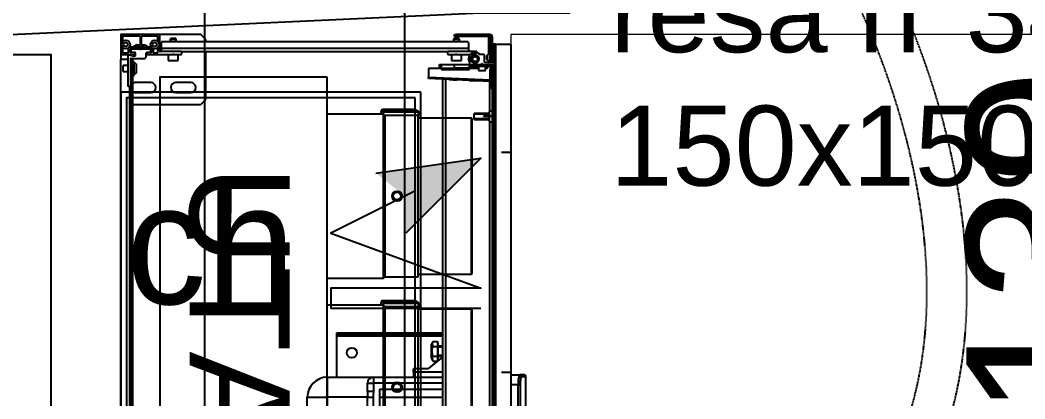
# Model space of a CAD drawing. Header units: millimetres. Extents: x 454430 to 532383, y -370512 to -310890.
# Drawn here: x 483506 to 484510, y -339706 to -339327 of the extents above; entities that cross this region are included whole.
import ezdxf
from ezdxf import colors
from ezdxf.entities.mleader import LeaderData, LeaderLine
from ezdxf.math import Vec2, Vec3

# ---------------------------------------------------------------- set-up
doc = ezdxf.new("R2010")
doc.units = ezdxf.units.MM
doc.linetypes.add('prlm_ef', pattern=[0.165, 0.1, -0.065])
doc.layers.add('_GAZELEC-BOITE INCORPO', color=36, linetype='Continuous', lineweight=18)
doc.layers.add('_GAZELEC-RESERVATION', color=1, linetype='Continuous', lineweight=18)
for name, color, linetype in [('_GAZELEC-EAU CHAUDE', 1, 'Continuous'), ('prlm-CHAUFF', 30, 'Continuous'), ('prlm-EAU-EF', 161, 'Continuous'), ('prlm-ELEC-CFO', 201, 'Continuous'), ('prlm-GT', 242, 'Continuous'), ('prlm-MOD', 64, 'Continuous')]:
    doc.layers.add(name, color=color, linetype=linetype)
doc.layers.add('prlm-xpoly', color=7, linetype='Continuous', plot=False)
doc.styles.add('Arial', font='arial.ttf')
doc.styles.add('prlm-elec-cfo', font='comic.ttf', dxfattribs={"height": 12})
doc.styles.get("Standard").update_dxf_attribs({"font": 'arial.ttf'})
doc.dimstyles.new('200', dxfattribs={"dimtxt": 150, "dimasz": 25, "dimexe": 50, "dimexo": 50, "dimgap": 20, "dimtad": 1, "dimdec": 0, "dimlfac": 0.1, "dimdsep": 46, "dimtxsty": 'Arial', "dimblk1": 'DOTBLANK', "dimblk2": 'DOTBLANK', "dimsah": 1, "dimcen": 25, "dimclrd": 5, "dimclre": 5, "dimadec": 0, "dimazin": 0, "dimtfac": 1, "dimtdec": 0, "dimtmove": 0, "dimatfit": 3, "dimldrblk": 'DOTBLANK', "dimfxl": 50, "dimtolj": 1, "dimtzin": 0, "dimarcsym": 0})

# ---------------------------------------------------------------- blocks, each defined once
blk = doc.blocks.new('xi.CH')
at = {"layer": 'prlm-ELEC-CFO', "lineweight": 5}
blk.add_hatch(color=0, dxfattribs=at).paths.add_polyline_path([(-3, 6), (-0.1, 3.7), (0, 0), (7.5, 7.5)])
at = {"layer": 'prlm-ELEC-CFO', "color": 0}
for points in [[(-3, 6), (7.5, 7.5), (0, 0)], [(0.95, 4.23), (-7.5, 0), (7.5, -5.5), (-7.5, -5.5), (-7.5, -7.5), (7.5, -7.5)]]:
    blk.add_lwpolyline(points, dxfattribs=at)
blk = doc.blocks.new('C 90.MTI900_Alu_390')
at = {"layer": 'prlm-MOD', "color": 1, "linetype": 'Continuous'}
for p, q in [((-4.225, 0), (4.225, 0)), ((4.278, 0), (4.225, 0)), ((4.225, -0.07), (4.225, 0)), ((4.472, 0), (4.278, 0)), ((4.475, 0), (4.472, 0)), ((4.475, -0.003), (4.475, 0)), ((-3.96, -0.09), (3.96, -0.09)), ((3.96, -0.073), (3.96, -0.097)), ((4.13, -0.07), (3.963, -0.07)), ((3.963, -0.1), (4.229, -0.1)), ((4.105, -0.025), (4.165, -0.025)), ((4.105, -0.025), (4.105, -0.07)), ((4.105, -0.1), (4.105, -0.115)), ((4.135, -0.075), (4.13, -0.07)), ((4.14, -0.07), (4.135, -0.075)), ((4.267, -0.07), (4.14, -0.07)), ((4.165, -0.07), (4.165, -0.025)), ((4.165, -0.115), (4.165, -0.1)), ((4.225, -0.105), (4.225, -0.1)), ((4.235, -0.1), (4.235, -0.24)), ((4.26, -0.12), (4.27, -0.09)), ((4.27, -0.09), (4.27, -0.073)), ((4.275, -0.003), (4.275, -0.137)), ((4.293, -0.021), (4.293, -0.074)), ((4.295, -0.137), (4.295, -0.098)), ((4.347, -0.018), (4.296, -0.018)), ((4.296, -0.077), (4.331, -0.077)), ((4.298, -0.095), (4.332, -0.095)), ((4.327, -0.1), (4.298, -0.1)), ((4.335, -0.098), (4.335, -0.134)), ((4.353, -0.086), (4.353, -0.129)), ((4.355, -0.038), (4.375, -0.027)), ((4.355, -0.062), (4.355, -0.038)), ((4.375, -0.073), (4.355, -0.062)), ((4.375, -0.027), (4.395, -0.038)), ((4.395, -0.062), (4.375, -0.073)), ((4.395, -0.038), (4.395, -0.062)), ((4.454, -0.018), (4.403, -0.018)), ((4.457, -0.191), (4.457, -0.021)), ((4.475, -0.387), (4.475, -0.003)), ((-4.105, -0.105), (4.105, -0.105)), ((-4.1, -0.12), (4.1, -0.12)), ((3.775, -0.12), (3.775, -0.8)), ((3.895, -0.15), (3.895, -0.3)), ((3.995, -0.3), (3.995, -0.15)), ((4.067, -0.12), (4.067, -0.125)), ((4.067, -0.125), (4.203, -0.125)), ((4.067, -0.125), (4.067, -0.135)), ((4.067, -0.135), (4.203, -0.135)), ((4.105, -0.115), (4.095, -0.125)), ((4.103, -0.158), (4.168, -0.158)), ((4.165, -0.115), (4.105, -0.115)), ((4.165, -0.105), (4.225, -0.105)), ((4.175, -0.125), (4.165, -0.115)), ((4.17, -0.12), (4.225, -0.12)), ((4.203, -0.125), (4.203, -0.12)), ((4.203, -0.135), (4.203, -0.125)), ((4.225, -0.105), (4.225, -0.12)), ((4.26, -0.142), (4.26, -0.12)), ((4.292, -0.145), (4.263, -0.145)), ((4.278, -0.14), (4.292, -0.14)), ((4.295, -0.137), (4.295, -0.142)), ((4.33, -0.195), (4.325, -0.2)), ((4.325, -0.2), (4.33, -0.205)), ((4.33, -0.195), (4.33, -0.103)), ((4.338, -0.16), (4.33, -0.16)), ((4.33, -0.168), (4.342, -0.168)), ((4.336, -0.136), (4.354, -0.164)), ((4.338, -0.16), (4.338, -0.24)), ((4.355, -0.19), (4.338, -0.16)), ((4.354, -0.13), (4.372, -0.159)), ((4.355, -0.166), (4.355, -0.234)), ((4.373, -0.16), (4.373, -0.191)), ((4.454, -0.194), (4.376, -0.194)), ((4.235, -0.24), (4.25, -0.255)), ((4.25, -0.255), (4.292, -0.255)), ((4.275, -0.263), (4.275, -0.52)), ((4.292, -0.26), (4.278, -0.26)), ((4.295, -0.258), (4.295, -0.263)), ((4.295, -0.302), (4.295, -0.263)), ((4.298, -0.3), (4.327, -0.3)), ((4.33, -0.297), (4.33, -0.205)), ((4.33, -0.232), (4.342, -0.232)), ((4.33, -0.24), (4.338, -0.24)), ((4.354, -0.236), (4.335, -0.265)), ((4.335, -0.265), (4.335, -0.302)), ((4.338, -0.24), (4.355, -0.21)), ((4.353, -0.271), (4.353, -0.304)), ((4.373, -0.24), (4.354, -0.27)), ((4.373, -0.209), (4.373, -0.24)), ((4.376, -0.206), (4.454, -0.206)), ((4.457, -0.369), (4.457, -0.209)), ((4.293, -0.326), (4.293, -0.369)), ((4.328, -0.323), (4.296, -0.323)), ((4.296, -0.372), (4.347, -0.372)), ((4.332, -0.305), (4.298, -0.305)), ((4.305, -0.6), (4.305, -0.393)), ((4.308, -0.39), (4.472, -0.39)), ((4.355, -0.328), (4.375, -0.317)), ((4.355, -0.352), (4.355, -0.328)), ((4.375, -0.363), (4.355, -0.352)), ((4.375, -0.317), (4.395, -0.328)), ((4.395, -0.352), (4.375, -0.363)), ((4.395, -0.328), (4.395, -0.352)), ((4.403, -0.372), (4.454, -0.372)), ((4.475, -0.8), (4.475, -0.387)), ((4.215, -0.475), (4.215, -0.575)), ((4.275, -0.475), (4.215, -0.475)), ((4.34, -0.405), (4.305, -0.405)), ((4.34, -0.405), (4.34, -3.475)), ((4.395, -0.405), (4.34, -0.405)), ((4.405, -0.415), (4.395, -0.405)), ((4.405, -0.415), (4.405, -3.465)), ((4.43, -0.495), (4.405, -0.495)), ((4.43, -0.495), (4.43, -0.555)), ((4.435, -0.5), (4.43, -0.495)), ((4.435, -0.55), (4.435, -0.5)), ((3.895, -0.55), (3.895, -0.7)), ((3.995, -0.7), (3.995, -0.55)), ((4.215, -0.575), (4.275, -0.575)), ((4.275, -0.52), (4.278, -0.523)), ((4.275, -0.52), (4.275, -0.53)), ((4.278, -0.527), (4.275, -0.53)), ((4.275, -0.53), (4.275, -0.6)), ((4.305, -0.6), (4.305, -3.277)), ((4.405, -0.555), (4.43, -0.555)), ((4.43, -0.555), (4.435, -0.55)), ((4.285, -0.61), (4.295, -0.61)), ((3.775, -0.8), (3.825, -0.85)), ((4.425, -0.85), (4.475, -0.8)), ((3.825, -0.85), (4.305, -0.85)), ((4.405, -0.85), (4.425, -0.85)), ((-0.85, -1.865), (0.85, -1.865)), ((0.85, -1.865), (0.85, -2.065)), ((0.85, -2.065), (-0.85, -2.065)), ((0.85, -2.465), (0.85, -2.065)), ((1.05, -2.065), (0.85, -2.065)), ((1.05, -2.065), (1.05, -2.525)), ((1.05, -2.16), (1.465, -2.16)), ((1.465, -2.16), (1.48, -2.16)), ((1.465, -2.16), (1.465, -3.215)), ((1.48, -2.16), (1.48, -3.215)), ((1.48, -2.16), (1.495, -2.16)), ((1.495, -2.16), (1.495, -3.215)), ((-0.85, -2.465), (0.85, -2.465)), ((0.912, -2.465), (0.85, -2.465)), ((0.85, -2.465), (0.85, -2.524)), ((0.912, -2.465), (0.99, -2.465)), ((0.912, -2.465), (0.912, -2.525)), ((0.99, -2.465), (0.99, -2.525)), ((0.93, -2.585), (-0.93, -2.585)), ((0.85, -2.524), (-0.85, -2.524)), ((0.85, -2.585), (0.85, -3.215)), ((0.99, -2.525), (0.912, -2.525)), ((0.93, -2.585), (0.93, -3.215)), ((0.99, -3.215), (0.99, -2.525)), ((1.05, -2.525), (0.99, -2.525)), ((1.05, -2.525), (1.05, -3.215)), ((1.1, -2.925), (1.05, -2.925)), ((1.1, -3.215), (1.1, -2.925)), ((1.1, -2.925), (1.134, -2.925)), ((1.134, -3.071), (1.134, -2.925)), ((1.25, -3.215), (1.134, -3.071)), ((1.24, -3.106), (1.212, -3.12)), ((1.24, -3.106), (1.38, -3.106)), ((1.408, -3.12), (1.38, -3.106)), ((4.007, -3.691), (4.035, -3.077)), ((4.05, -3.077), (4.022, -3.692)), ((4.035, -3.077), (4.05, -3.077)), ((4.135, -3.077), (4.05, -3.077)), ((4.136, -3.497), (4.135, -3.077)), ((1.212, -3.12), (1.212, -3.167)), ((1.214, -3.17), (1.236, -3.17)), ((1.225, -3.17), (1.225, -3.172)), ((1.225, -3.172), (1.395, -3.172)), ((1.236, -3.17), (1.261, -3.17)), ((1.26, -3.172), (1.26, -3.215)), ((1.261, -3.12), (1.261, -3.17)), ((1.261, -3.17), (1.31, -3.17)), ((1.269, -3.215), (1.269, -3.172)), ((1.31, -3.17), (1.359, -3.17)), ((1.351, -3.215), (1.351, -3.172)), ((1.359, -3.12), (1.359, -3.17)), ((1.359, -3.17), (1.384, -3.17)), ((1.36, -3.215), (1.36, -3.172)), ((1.384, -3.17), (1.408, -3.17)), ((1.395, -3.172), (1.395, -3.17)), ((1.408, -3.12), (1.408, -3.17)), ((4.125, -3.207), (4.125, -3.487)), ((4.125, -3.207), (4.175, -3.207)), ((4.135, -3.187), (4.175, -3.187)), ((4.175, -3.187), (4.175, -3.207)), ((4.175, -3.207), (4.175, -3.337)), ((4.029, -3.215), (-0.132, -3.215)), ((4.027, -3.245), (-0.132, -3.245)), ((4.017, -3.356), (4.021, -3.285)), ((4.026, -3.286), (4.021, -3.285)), ((4.215, -3.305), (4.215, -3.405)), ((4.275, -3.305), (4.215, -3.305)), ((4.275, -3.277), (4.275, -3.346)), ((4.295, -3.267), (4.285, -3.267)), ((4.305, -3.553), (4.305, -3.277)), ((4.017, -3.356), (4.022, -3.356)), ((4.14, -3.337), (4.175, -3.337)), ((4.14, -3.487), (4.14, -3.337)), ((4.175, -3.337), (4.175, -3.487)), ((4.215, -3.405), (4.275, -3.405)), ((4.275, -3.346), (4.275, -3.358)), ((4.275, -3.358), (4.275, -3.484)), ((4.276, -3.348), (4.278, -3.35)), ((4.278, -3.354), (4.276, -3.356)), ((4.43, -3.325), (4.405, -3.325)), ((4.405, -3.385), (4.43, -3.385)), ((4.43, -3.325), (4.43, -3.385)), ((4.435, -3.33), (4.43, -3.325)), ((4.43, -3.385), (4.435, -3.38)), ((4.435, -3.38), (4.435, -3.33)), ((4.455, -3.355), (4.455, -3.335)), ((4.455, -3.335), (4.475, -3.335)), ((4.455, -3.69), (4.455, -3.355)), ((4.475, -3.355), (4.455, -3.355)), ((4.475, -3.335), (4.475, -3.355)), ((4.475, -3.69), (4.475, -3.355)), ((4.008, -3.552), (4.012, -3.482)), ((4.017, -3.482), (4.012, -3.482)), ((4.125, -3.487), (4.14, -3.487)), ((4.14, -3.497), (4.136, -3.497)), ((4.14, -3.487), (4.155, -3.487)), ((4.14, -3.487), (4.14, -3.577)), ((4.155, -3.487), (4.175, -3.487)), ((4.155, -3.497), (4.155, -3.487)), ((4.155, -3.702), (4.155, -3.497)), ((4.175, -3.497), (4.155, -3.497)), ((4.175, -3.487), (4.175, -3.49)), ((4.175, -3.49), (4.175, -3.601)), ((4.272, -3.487), (4.178, -3.487)), ((4.22, -3.478), (4.23, -3.472)), ((4.23, -3.472), (4.24, -3.478)), ((4.271, -3.507), (4.271, -3.518)), ((4.287, -3.504), (4.274, -3.504)), ((4.285, -3.504), (4.29, -3.507)), ((4.29, -3.549), (4.29, -3.507)), ((4.34, -3.475), (4.305, -3.475)), ((4.395, -3.475), (4.34, -3.475)), ((4.395, -3.475), (4.405, -3.465)), ((3.625, -3.532), (3.685, -3.532)), ((3.625, -3.532), (3.625, -3.682)), ((3.631, -3.682), (3.631, -3.532)), ((3.679, -3.682), (3.679, -3.532)), ((3.685, -3.682), (3.685, -3.532)), ((4.008, -3.552), (4.013, -3.552)), ((4.115, -3.577), (4.115, -3.647)), ((4.155, -3.577), (4.115, -3.577)), ((4.175, -3.623), (4.175, -3.601)), ((4.176, -3.603), (4.183, -3.61)), ((4.183, -3.614), (4.176, -3.621)), ((4.195, -3.561), (4.195, -3.523)), ((4.268, -3.521), (4.266, -3.521)), ((4.273, -3.542), (4.276, -3.542)), ((4.276, -3.627), (4.276, -3.584)), ((4.277, -3.582), (4.304, -3.555)), ((4.279, -3.545), (4.279, -3.549)), ((4.291, -3.577), (4.281, -3.583)), ((4.282, -3.552), (4.287, -3.552)), ((4.291, -3.568), (4.291, -3.577)), ((-0.16, -3.715), (3.598, -3.715)), ((3.604, -3.685), (-0.15, -3.685)), ((3.605, -3.682), (3.598, -3.717)), ((3.655, -3.682), (3.605, -3.682)), ((3.655, -3.641), (3.655, -3.627)), ((3.66, -3.627), (3.655, -3.627)), ((3.655, -3.717), (3.655, -3.641)), ((3.66, -3.641), (3.655, -3.641)), ((3.66, -3.641), (3.66, -3.627)), ((3.66, -3.717), (3.66, -3.641)), ((3.705, -3.682), (3.66, -3.682)), ((3.712, -3.717), (3.705, -3.682)), ((4.007, -3.685), (3.706, -3.685)), ((3.712, -3.715), (3.935, -3.715)), ((3.935, -3.717), (3.935, -3.712)), ((3.965, -3.712), (3.935, -3.712)), ((3.945, -3.702), (3.965, -3.702)), ((3.965, -3.702), (4.105, -3.702)), ((3.965, -3.712), (3.965, -3.702)), ((3.965, -3.712), (3.965, -3.717)), ((4.105, -3.712), (3.965, -3.712)), ((4.007, -3.692), (4.007, -3.691)), ((4.007, -3.691), (4.022, -3.692)), ((4.022, -3.692), (4.125, -3.692)), ((4.022, -3.692), (4.022, -3.692)), ((4.105, -3.702), (4.125, -3.702)), ((4.105, -3.712), (4.105, -3.702)), ((4.105, -3.717), (4.105, -3.712)), ((4.135, -3.712), (4.105, -3.712)), ((4.115, -3.647), (4.155, -3.647)), ((4.125, -3.692), (4.125, -3.702)), ((4.135, -3.712), (4.135, -3.717)), ((4.14, -3.647), (4.14, -3.657)), ((4.175, -3.623), (4.175, -3.734)), ((4.195, -3.674), (4.195, -3.64)), ((4.195, -3.722), (4.195, -3.693)), ((4.195, -3.695), (4.215, -3.695)), ((4.215, -3.715), (4.195, -3.715)), ((4.198, -3.637), (4.266, -3.637)), ((4.211, -3.677), (4.198, -3.677)), ((4.198, -3.69), (4.225, -3.69)), ((4.222, -3.663), (4.213, -3.676)), ((4.215, -3.695), (4.45, -3.695)), ((4.215, -3.695), (4.215, -3.715)), ((4.215, -3.715), (4.45, -3.715)), ((4.225, -3.716), (4.221, -3.72)), ((4.227, -3.657), (4.225, -3.659)), ((4.265, -3.659), (4.225, -3.659)), ((4.225, -3.659), (4.225, -3.662)), ((4.265, -3.662), (4.225, -3.662)), ((4.225, -3.69), (4.225, -3.695)), ((4.229, -3.716), (4.225, -3.716)), ((4.263, -3.657), (4.227, -3.657)), ((4.228, -3.692), (4.237, -3.692)), ((4.229, -3.657), (4.229, -3.662)), ((4.229, -3.69), (4.229, -3.695)), ((4.26, -3.715), (4.231, -3.715)), ((4.243, -3.687), (4.239, -3.691)), ((4.251, -3.691), (4.247, -3.687)), ((4.253, -3.692), (4.263, -3.692)), ((4.261, -3.657), (4.261, -3.662)), ((4.261, -3.69), (4.261, -3.695)), ((4.265, -3.716), (4.262, -3.716)), ((4.265, -3.659), (4.263, -3.657)), ((4.265, -3.662), (4.265, -3.659)), ((4.283, -3.69), (4.265, -3.69)), ((4.265, -3.695), (4.265, -3.69)), ((4.269, -3.72), (4.265, -3.716)), ((4.277, -3.676), (4.268, -3.663)), ((4.452, -3.677), (4.279, -3.677)), ((4.286, -3.692), (4.445, -3.692)), ((4.342, -3.715), (4.289, -3.715)), ((4.455, -3.682), (4.455, -3.68)), ((-4.375, -3.737), (4.375, -3.737)), ((4.375, -3.747), (-4.375, -3.747)), ((-0.167, -3.735), (3.175, -3.735)), ((3.175, -3.717), (3.185, -3.717)), ((3.175, -3.737), (3.175, -3.717)), ((3.185, -3.717), (3.403, -3.717)), ((3.185, -3.717), (3.185, -3.737)), ((3.403, -3.737), (3.403, -3.717)), ((3.403, -3.717), (3.417, -3.717)), ((3.417, -3.717), (3.45, -3.717)), ((3.417, -3.717), (3.417, -3.737)), ((3.45, -3.717), (3.86, -3.717)), ((3.45, -3.717), (3.45, -3.737)), ((3.86, -3.717), (3.893, -3.717)), ((3.86, -3.717), (3.86, -3.737)), ((3.893, -3.717), (3.907, -3.717)), ((3.893, -3.737), (3.893, -3.717)), ((3.907, -3.717), (4.14, -3.717)), ((3.907, -3.717), (3.907, -3.737)), ((4.165, -3.726), (4.165, -3.737)), ((4.175, -3.734), (4.175, -3.737)), ((4.198, -3.725), (4.212, -3.725)), ((4.215, -3.72), (4.225, -3.72)), ((4.215, -3.722), (4.215, -3.72)), ((4.243, -3.732), (4.238, -3.737)), ((4.249, -3.734), (4.241, -3.734)), ((4.252, -3.737), (4.247, -3.732)), ((4.265, -3.72), (4.283, -3.72)), ((4.295, -3.734), (4.295, -3.73)), ((4.298, -3.727), (4.342, -3.727)), ((4.378, -3.727), (4.298, -3.727)), ((4.298, -3.727), (4.298, -3.737)), ((4.345, -3.724), (4.345, -3.718)), ((4.375, -3.737), (4.375, -3.747)), ((4.375, -3.747), (4.378, -3.747)), ((4.375, -3.792), (4.375, -3.747)), ((4.375, -3.902), (4.375, -3.792)), ((4.378, -3.747), (4.378, -3.727)), ((-4.375, -3.902), (4.375, -3.902)), ((0.975, -3.973), (0.975, -3.902)), ((1.075, -3.902), (1.075, -3.985)), ((-0.975, -3.973), (0.975, -3.973)), ((0.975, -3.993), (-0.975, -3.993)), ((0.975, -3.973), (0.975, -3.993)), ((1.055, -4.05), (1.055, -4.005)), ((1.075, -4.03), (1.075, -3.985)), ((0.704, -4.05), (1.055, -4.05))]:
    blk.add_line(p, q, dxfattribs=at)
at = {"layer": 'prlm-MOD', "color": 1, "ltscale": 50}
for points in [[(1.1, -3.806), (1.1, -3.902)], [(3.3, -3.806), (3.3, -3.902)]]:
    blk.add_lwpolyline(points, dxfattribs=at)
at = {"layer": 'prlm-MOD', "color": 1, "linetype": 'Continuous'}
for centre, radius in [((4.375, -0.05), 0.0425), ((4.375, -0.34), 0.0425), ((1.295, -2.31), 0.05), ((4.23, -3.542), 0.035), ((4.23, -3.542), 0.03), ((4.23, -3.542), 0.025)]:
    blk.add_circle(centre, radius, dxfattribs=at)
for centre, radius, start, end in [((4.278, -0.003), 0.003, 90, 180), ((4.472, -0.003), 0.003, 0, 90), ((3.963, -0.073), 0.003, 90, 180), ((3.963, -0.097), 0.003, 180, 270), ((4.232, -0.1), 0.003, 0, 180), ((4.267, -0.073), 0.003, 0, 90), ((4.267, -0.09), 0.003, 341.5651, 0), ((4.296, -0.021), 0.003, 90, 180), ((4.296, -0.074), 0.003, 180, 270), ((4.298, -0.098), 0.003, 90, 180), ((4.298, -0.103), 0.003, 90, 180), ((4.327, -0.103), 0.003, 0, 90), ((4.331, -0.067), 0.01, 270, 326.3475), ((4.332, -0.098), 0.003, 0, 90), ((4.347, -0.021), 0.003, 84.5182, 90), ((4.403, -0.021), 0.003, 90, 95.4818), ((4.454, -0.021), 0.003, 0, 90), ((3.945, -0.15), 0.05, 143.1301, 180), ((3.945, -0.15), 0.05, 0, 36.8699), ((4.103, -0.133), 0.02, 185.7392, 187.1808), ((4.103, -0.138), 0.02, 171.3731, 270), ((4.168, -0.138), 0.02, 270, 8.6269), ((4.168, -0.133), 0.02, 352.8192, 354.2608), ((4.263, -0.12), 0.003, 161.5651, 180), ((4.263, -0.142), 0.003, 180, 270), ((4.278, -0.137), 0.003, 180, 270), ((4.292, -0.137), 0.003, 270, 0), ((4.292, -0.142), 0.003, 270, 0), ((4.338, -0.134), 0.003, 180, 213.6901), ((4.356, -0.129), 0.003, 180, 213.6901), ((4.352, -0.166), 0.003, 0, 33.6901), ((4.37, -0.16), 0.003, 0, 33.6901), ((4.376, -0.191), 0.003, 180, 270), ((4.454, -0.191), 0.003, 270, 0), ((3.945, -0.3), 0.05, 180, 0), ((4.278, -0.263), 0.003, 90, 180), ((4.292, -0.258), 0.003, 0, 90), ((4.292, -0.263), 0.003, 0, 90), ((4.298, -0.297), 0.003, 180, 270), ((4.327, -0.297), 0.003, 270, 0), ((4.356, -0.271), 0.003, 146.3099, 180), ((4.352, -0.234), 0.003, 326.3099, 0), ((4.376, -0.209), 0.003, 90, 180), ((4.454, -0.209), 0.003, 0, 90), ((4.296, -0.326), 0.003, 90, 180), ((4.296, -0.369), 0.003, 180, 270), ((4.298, -0.302), 0.003, 180, 270), ((4.308, -0.393), 0.003, 90, 180), ((4.328, -0.333), 0.01, 46.149, 90), ((4.332, -0.302), 0.003, 270, 0), ((4.347, -0.369), 0.003, 270, 275.4818), ((4.403, -0.369), 0.003, 264.5182, 270), ((4.454, -0.369), 0.003, 270, 0), ((4.472, -0.387), 0.003, 270, 0), ((3.945, -0.55), 0.05, 0, 180), ((4.285, -0.6), 0.01, 180, 270), ((4.276, -0.525), 0.003, 315, 45), ((4.295, -0.6), 0.01, 270, 0), ((3.945, -0.7), 0.05, 180, 0), ((0.85, -2.065), 0.2, 0, 90), ((0.99, -2.525), 0.06, 0, 90), ((1.236, -3.162), 0.0487, 59.7422, 120.2578), ((1.384, -3.162), 0.0487, 59.7422, 120.2578), ((4.285, -3.277), 0.01, 90, 180), ((4.295, -3.277), 0.01, 0, 90), ((4.278, -3.346), 0.003, 180, 225), ((4.278, -3.358), 0.003, 135, 180), ((4.276, -3.352), 0.003, 315, 45), ((4.178, -3.49), 0.003, 90, 180), ((4.23, -3.542), 0.04, 33.9272, 355.9994), ((4.23, -3.542), 0.065, 57.7958, 122.2042), ((4.23, -3.542), 0.06, 66.4435, 113.5565), ((4.274, -3.507), 0.003, 90, 180), ((4.272, -3.484), 0.003, 270, 0), ((4.23, -3.542), 0.06, 0, 39.2965), ((4.23, -3.542), 0.065, 22.6199, 35.7758), ((4.287, -3.507), 0.003, 0, 90), ((4.178, -3.601), 0.003, 180, 225), ((4.181, -3.612), 0.003, 315, 45), ((4.266, -3.518), 0.003, 213.9272, 270), ((4.23, -3.542), 0.04, 0, 33.9272), ((4.268, -3.518), 0.003, 270, 0), ((4.273, -3.545), 0.003, 90, 175.9994), ((4.23, -3.542), 0.04, 355.9994, 0), ((4.276, -3.545), 0.003, 0, 90), ((4.23, -3.542), 0.065, 315.0475, 333.838), ((4.279, -3.584), 0.003, 135, 180), ((4.282, -3.549), 0.003, 180, 270), ((4.287, -3.549), 0.003, 270, 0), ((4.23, -3.542), 0.06, 351.491, 0), ((4.302, -3.553), 0.003, 315, 0), ((3.945, -3.712), 0.01, 90, 180), ((3.997, -3.692), 0.01, 270, 357.3974), ((4.125, -3.712), 0.02, 347.588, 90), ((4.125, -3.712), 0.01, 0, 90), ((4.16, -3.657), 0.02, 180, 230.1159), ((4.14, -3.702), 0.035, 270, 0), ((4.14, -3.702), 0.015, 270, 0), ((4.115, -3.71), 0.05, 37.0861, 50.1159), ((4.178, -3.623), 0.003, 135, 180), ((4.198, -3.64), 0.003, 90, 180), ((4.198, -3.674), 0.003, 180, 270), ((4.198, -3.693), 0.003, 90, 180), ((4.211, -3.674), 0.003, 270, 325.008), ((4.225, -3.665), 0.003, 90, 145.008), ((4.225, -3.693), 0.003, 19.4712, 90), ((4.215, -3.715), 0.01, 353.9388, 0), ((4.231, -3.718), 0.003, 90, 170.4059), ((4.237, -3.689), 0.003, 270, 315), ((4.245, -3.689), 0.003, 45, 135), ((4.253, -3.689), 0.003, 225, 270), ((4.26, -3.718), 0.003, 9.5941, 90), ((4.265, -3.693), 0.003, 90, 160.5288), ((4.265, -3.665), 0.003, 34.992, 90), ((4.275, -3.715), 0.01, 180, 186.0612), ((4.266, -3.627), 0.01, 270, 0), ((4.279, -3.674), 0.003, 214.992, 270), ((4.283, -3.693), 0.003, 19.4712, 90), ((4.289, -3.718), 0.003, 90, 170.4059), ((4.342, -3.718), 0.003, 0, 90), ((4.445, -3.682), 0.01, 270, 0), ((4.45, -3.69), 0.025, 270, 0), ((4.45, -3.69), 0.005, 270, 0), ((4.452, -3.68), 0.003, 0, 90), ((4.178, -3.734), 0.003, 180, 270), ((4.198, -3.722), 0.003, 180, 270), ((4.212, -3.722), 0.003, 270, 0), ((4.225, -3.717), 0.003, 270, 350.4059), ((4.245, -3.734), 0.003, 45, 135), ((4.265, -3.717), 0.003, 189.5941, 270), ((4.283, -3.717), 0.003, 270, 350.4059), ((4.292, -3.734), 0.003, 270, 0), ((4.298, -3.73), 0.003, 90, 180), ((4.342, -3.724), 0.003, 270, 0), ((0.999, -4.194), 0.222, 69.8915, 96.1295), ((1.055, -4.03), 0.02, 270, 0)]:
    blk.add_arc(centre, radius, start, end, dxfattribs=at)
for centre, major_axis, ratio, start_param, end_param in [((3.997, -3.692), (-0.025, 0), 0.4, 1.570796, 3.096169), ((4.022, -3.693), (-0.015, 0.0007), 0.045361, -1.568734, 0), ((1.055, -3.985), (-0.02, 0), 0.989815, 1.570796, 3.141593)]:
    blk.add_ellipse(centre, major_axis=major_axis, ratio=ratio, start_param=start_param, end_param=end_param, dxfattribs=at)
for points, knots in [([(0.912, -2.525), (0.902, -2.525), (0.892, -2.525), (0.871, -2.524), (0.86, -2.524), (0.85, -2.524)], [0, 0, 0, 0, 0.5, 0.5, 1, 1, 1, 1]), ([(1.261, -3.12), (1.269, -3.118), (1.277, -3.117), (1.294, -3.114), (1.302, -3.114), (1.314, -3.114), (1.318, -3.114), (1.326, -3.114), (1.331, -3.115), (1.343, -3.117), (1.351, -3.118), (1.359, -3.12)], [0, 0, 0, 0, 0.25, 0.25, 0.5, 0.5, 0.625, 0.625, 0.75, 0.75, 1, 1, 1, 1]), ([(1.055, -4.005), (1.055, -4.004), (1.054, -4.004), (1.053, -4.002), (1.052, -4.002), (1.051, -4.001), (1.049, -4.001), (1.047, -4), (1.044, -3.999), (1.043, -3.999), (1.039, -3.998), (1.035, -3.997), (1.03, -3.996), (1.028, -3.996), (1.024, -3.995), (1.022, -3.995), (1.015, -3.994), (1.011, -3.994), (1.003, -3.994), (1.001, -3.993), (0.996, -3.993), (0.993, -3.993), (0.986, -3.993), (0.98, -3.993), (0.975, -3.993)], [0, 0, 0, 0, 0.125, 0.125, 0.1875, 0.1875, 0.25, 0.3125, 0.3125, 0.375, 0.375, 0.5, 0.5, 0.5625, 0.5625, 0.625, 0.625, 0.75, 0.75, 0.8125, 0.8125, 0.875, 0.875, 1, 1, 1, 1])]:
    blk.add_open_spline(points, degree=3, knots=knots, dxfattribs=at)
blk = doc.blocks.new('xi.uta-yzen-g')
at = {"layer": 'prlm-CHAUFF', "ltscale": 50}
for p, q in [((-36.4, 35.02), (-20.8, 35.02)), ((-36.4, 35.02), (-36.4, 29.72)), ((-20.9, 35.12), (-36.3, 35.12)), ((-20.8, 29.72), (-20.8, 35.02)), ((-17.3, 35.02), (-1.7, 35.02)), ((-17.3, 35.02), (-17.3, 29.72)), ((-1.8, 35.12), (-17.2, 35.12)), ((-37.25, 29.22), (-37.25, 26.22)), ((-37.06, 29.72), (-36.65, 29.72)), ((-37.06, 29.72), (-37.06, 26.02)), ((-37, 29.72), (-37, 26.27)), ((-36.98, 29.72), (-36.98, 26.27)), ((-20.55, 29.72), (-36.65, 29.72)), ((-36.65, 29.72), (-36.65, 26.42)), ((-36.55, 29.97), (-36.4, 29.97)), ((-20.55, 26.42), (-20.55, 29.72)), ((-18.15, 29.22), (-18.15, 26.22)), ((-17.96, 29.72), (-17.55, 29.72)), ((-17.96, 29.72), (-17.96, 26.02)), ((-17.9, 29.72), (-17.9, 26.27)), ((-17.88, 29.72), (-17.88, 26.27)), ((-1.45, 29.72), (-17.55, 29.72)), ((-17.55, 29.72), (-17.55, 26.42)), ((-17.45, 29.97), (-17.3, 29.97)), ((-37, 28.42), (-36.98, 28.42)), ((-17.9, 28.42), (-17.88, 28.42)), ((-36.98, 28.07), (-37, 28.07)), ((-37, 27.69), (-36.98, 27.69)), ((-36.98, 27.34), (-37, 27.34)), ((-37, 27.29), (-36.98, 27.29)), ((-36.98, 27.19), (-37, 27.19)), ((-17.88, 28.07), (-17.9, 28.07)), ((-17.9, 27.69), (-17.88, 27.69)), ((-17.88, 27.34), (-17.9, 27.34)), ((-17.9, 27.29), (-17.88, 27.29)), ((-17.88, 27.19), (-17.9, 27.19)), ((-36.98, 26.27), (-37, 26.27)), ((-36.8, 26.27), (-36.98, 26.27)), ((-36.65, 26.42), (-36.8, 26.27)), ((-20.4, 26.27), (-36.8, 26.27)), ((-36.8, 26.27), (-36.8, 20.62)), ((-20.55, 26.42), (-36.65, 26.42)), ((-20.4, 26.27), (-20.55, 26.42)), ((-20.4, 20.62), (-20.4, 26.27)), ((-17.88, 26.27), (-17.9, 26.27)), ((-17.7, 26.27), (-17.88, 26.27)), ((-17.55, 26.42), (-17.7, 26.27)), ((-1.3, 26.27), (-17.7, 26.27)), ((-17.7, 26.27), (-17.7, 20.62)), ((-1.45, 26.42), (-17.55, 26.42)), ((-36.8, 26.02), (-37.05, 26.02)), ((-17.7, 26.02), (-17.95, 26.02))]:
    blk.add_line(p, q, dxfattribs=at)
for points in [[(-39, 30), (-39, 0), (0, 0), (0, 30)], [(-38.43, 29.43), (-38.43, 0.57), (-0.57, 0.57), (-0.57, 29.43)], [(-40.5, 20.62), (-40.5, 3.9), (40.5, 3.9), (40.5, 20.62)]]:
    blk.add_lwpolyline(points, close=True, dxfattribs=at)
for centre, radius in [((-28.6, 27.62), 0.5), ((-28.6, 27.62), 0.48), ((-28.6, 27.62), 0.38), ((-9.5, 27.62), 0.5), ((-9.5, 27.62), 0.48), ((-9.5, 27.62), 0.38)]:
    blk.add_circle(centre, radius, dxfattribs=at)
for centre, radius, start, end in [((-36.3, 35.02), 0.1, 90, 180), ((-20.9, 35.02), 0.1, 0, 90), ((-17.2, 35.02), 0.1, 90, 180), ((-36.47, 29.24), 0.776, 138.5248, 181.7675), ((-36.55, 29.27), 0.7, 90, 136.2731), ((-17.37, 29.24), 0.776, 138.5248, 181.7675), ((-17.45, 29.27), 0.7, 90, 136.2731), ((-37.05, 26.22), 0.2, 180, 268.3239), ((-17.95, 26.22), 0.2, 180, 268.3239), ((-37.05, 26.22), 0.2, 268.3239, 270), ((-17.95, 26.22), 0.2, 268.3239, 270)]:
    blk.add_arc(centre, radius, start, end, dxfattribs=at)
for centre, major_axis, ratio, start_param, end_param in [((-36.55, 28.96), (-0.45, 0), 0.974723, 5.983927, 6.283185), ((-36.55, 28.6), (-0.45, 0), 0.974723, 5.983927, 6.283185), ((-35.75, 28.6), (-1.25, 0), 0.146694, 0, 0.179125), ((-17.45, 28.96), (-0.45, 0), 0.974723, 5.983927, 6.283185), ((-17.45, 28.6), (-0.45, 0), 0.974723, 5.983927, 6.283185), ((-16.65, 28.6), (-1.25, 0), 0.146694, 0, 0.179125)]:
    blk.add_ellipse(centre, major_axis=major_axis, ratio=ratio, start_param=start_param, end_param=end_param, dxfattribs=at)
for points in [[(-36.98, 29.39), (-36.99, 29.38), (-36.99, 29.37), (-37, 29.32), (-37, 29.29), (-37, 29.27)], [(-17.88, 29.39), (-17.89, 29.38), (-17.89, 29.37), (-17.9, 29.32), (-17.9, 29.29), (-17.9, 29.27)]]:
    blk.add_open_spline(points, degree=3, knots=[0.8185803, 0.8185803, 0.8185803, 0.8185803, 0.875, 0.875, 1, 1, 1, 1], dxfattribs=at)
at = {"layer": 'prlm-CHAUFF', "ltscale": 50, "insert": (-31.7, 16.89), "char_height": 10, "width": 139.7925, "attachment_point": 1}
blk.add_mtext('UTA', dxfattribs=at)
blk = doc.blocks.new('_DOTBLANK')
at = {"color": 0, "linetype": 'ByBlock'}
blk.add_line((-0.5, 0), (-1, 0), dxfattribs=at)
blk.add_circle((0, 0), 0.5, dxfattribs=at)
blk = doc.blocks.new('*D258')
at = {"layer": '_GAZELEC-BOITE INCORPO', "color": 5, "lineweight": -2, "transparency": 16777216}
for p, q in [((483161.5, -340192.8), (483161.5, -339179.3)), ((483690.5, -340213.1), (483690.5, -339179.3)), ((483665.5, -339229.3), (483186.5, -339229.3))]:
    blk.add_line(p, q, dxfattribs=at)
at = {"layer": '_GAZELEC-BOITE INCORPO', "color": 5, "lineweight": -2, "transparency": 16777216, "xscale": 25, "yscale": 25, "zscale": 25, "rotation": 180}
blk.add_blockref('_DOTBLANK', (483161.5, -339229.3), dxfattribs=at)
at = {"layer": '_GAZELEC-BOITE INCORPO', "color": 5, "lineweight": -2, "transparency": 16777216, "xscale": 25, "yscale": 25, "zscale": 25}
blk.add_blockref('_DOTBLANK', (483690.5, -339229.3), dxfattribs=at)
at = {"layer": '_GAZELEC-BOITE INCORPO', "color": 0, "transparency": 16777216, "insert": (483426, -339132.7), "char_height": 150, "attachment_point": 5, "style": 'Arial'}
blk.add_mtext('\\A1;53', dxfattribs=at)
blk = doc.blocks.new('*D259')
at = {"layer": '_GAZELEC-BOITE INCORPO', "color": 5, "lineweight": -2, "transparency": 16777216}
for p, q in [((483690.5, -339913.1), (483690.5, -339179.3)), ((483890.5, -339913.1), (483890.5, -339179.3)), ((483715.5, -339229.3), (483865.5, -339229.3)), ((483890.5, -339229.3), (484172.4, -339229.3))]:
    blk.add_line(p, q, dxfattribs=at)
at = {"layer": '_GAZELEC-BOITE INCORPO', "color": 5, "lineweight": -2, "transparency": 16777216, "xscale": 25, "yscale": 25, "zscale": 25, "rotation": 180}
blk.add_blockref('_DOTBLANK', (483690.5, -339229.3), dxfattribs=at)
at = {"layer": '_GAZELEC-BOITE INCORPO', "color": 5, "lineweight": -2, "transparency": 16777216, "xscale": 25, "yscale": 25, "zscale": 25}
blk.add_blockref('_DOTBLANK', (483890.5, -339229.3), dxfattribs=at)
at = {"layer": '_GAZELEC-BOITE INCORPO', "color": 0, "transparency": 16777216, "insert": (484043.9, -339132.8), "char_height": 150, "attachment_point": 5, "style": 'Arial'}
blk.add_mtext('\\A1;20', dxfattribs=at)
blk = doc.blocks.new('*D260')
at = {"layer": '_GAZELEC-BOITE INCORPO', "color": 5, "lineweight": -2, "transparency": 16777216}
for p, q in [((483314.9, -338857.4), (484674.3, -338857.4)), ((484624.3, -338882.4), (484624.3, -340218.7)), ((483314.9, -340243.7), (484674.3, -340243.7))]:
    blk.add_line(p, q, dxfattribs=at)
at = {"layer": '_GAZELEC-BOITE INCORPO', "color": 5, "lineweight": -2, "transparency": 16777216, "xscale": 25, "yscale": 25, "zscale": 25}
for p, rotation in [((484624.3, -338857.4), 90), ((484624.3, -340243.7), 270)]:
    blk.add_blockref('_DOTBLANK', p, dxfattribs=dict(at, rotation=rotation))
at = {"layer": '_GAZELEC-BOITE INCORPO', "color": 0, "transparency": 16777216, "insert": (484527.7, -339550.5), "char_height": 150, "attachment_point": 5, "rotation": 90, "style": 'Arial'}
blk.add_mtext('\\A1;139', dxfattribs=at)
blk = doc.blocks.new('*D261')
at = {"layer": '_GAZELEC-BOITE INCORPO', "color": 5, "lineweight": -2, "transparency": 16777216}
for p, q in [((483556.4, -337498.4), (485011.4, -337498.4)), ((484961.4, -337523.4), (484961.4, -340217.8)), ((483556.4, -340242.8), (485011.4, -340242.8))]:
    blk.add_line(p, q, dxfattribs=at)
at = {"layer": '_GAZELEC-BOITE INCORPO', "color": 5, "lineweight": -2, "transparency": 16777216, "xscale": 25, "yscale": 25, "zscale": 25}
for p, rotation in [((484961.4, -337498.4), 90), ((484961.4, -340242.8), 270)]:
    blk.add_blockref('_DOTBLANK', p, dxfattribs=dict(at, rotation=rotation))
at = {"layer": '_GAZELEC-BOITE INCORPO', "color": 0, "transparency": 16777216, "insert": (484866.1, -338870.6), "char_height": 150, "attachment_point": 5, "rotation": 90, "style": 'Arial'}
blk.add_mtext('\\A1;274', dxfattribs=at)
blk = doc.blocks.new('*D262')
at = {"layer": '_GAZELEC-BOITE INCORPO', "color": 5, "lineweight": -2, "transparency": 16777216}
for p, q in [((483556.4, -337498.4), (485375.9, -337498.4)), ((485325.9, -337523.4), (485325.9, -340218.7)), ((483556.6, -340243.7), (485375.9, -340243.7))]:
    blk.add_line(p, q, dxfattribs=at)
at = {"layer": '_GAZELEC-BOITE INCORPO', "color": 5, "lineweight": -2, "transparency": 16777216, "xscale": 25, "yscale": 25, "zscale": 25}
for p, rotation in [((485325.9, -337498.4), 90), ((485325.9, -340243.7), 270)]:
    blk.add_blockref('_DOTBLANK', p, dxfattribs=dict(at, rotation=rotation))
at = {"layer": '_GAZELEC-BOITE INCORPO', "color": 0, "transparency": 16777216, "insert": (485229.3, -338871), "char_height": 150, "attachment_point": 5, "rotation": 90, "style": 'Arial'}
blk.add_mtext('\\A1;275', dxfattribs=at)
blk = doc.blocks.new('*D264')
at = {"layer": '_GAZELEC-BOITE INCORPO', "color": 5, "lineweight": -2, "transparency": 16777216}
for p, q in [((483311.2, -336873.2), (485900.2, -336873.2)), ((485850.2, -336898.2), (485850.2, -340218.7)), ((483311.2, -340243.7), (485900.2, -340243.7))]:
    blk.add_line(p, q, dxfattribs=at)
at = {"layer": '_GAZELEC-BOITE INCORPO', "color": 5, "lineweight": -2, "transparency": 16777216, "xscale": 25, "yscale": 25, "zscale": 25}
for p, rotation in [((485850.2, -336873.2), 90), ((485850.2, -340243.7), 270)]:
    blk.add_blockref('_DOTBLANK', p, dxfattribs=dict(at, rotation=rotation))
at = {"layer": '_GAZELEC-BOITE INCORPO', "color": 0, "transparency": 16777216, "insert": (485753.6, -338558.4), "char_height": 150, "attachment_point": 5, "rotation": 90, "style": 'Arial'}
blk.add_mtext('\\A1;337', dxfattribs=at)

msp = doc.modelspace()

# ---------------------------------------------------------------- linework, layer by layer
at = {"layer": 'prlm-GT'}
msp.add_lwpolyline([(483181.8, -339361.6), (483536.4, -339361.6), (483536.4, -340221.6), (483181.8, -340221.6)], close=True, dxfattribs=at)
at = {"layer": 'prlm-xpoly', "lineweight": 0}
msp.add_lwpolyline([(485541.6, -340241.4), (485541.6, -339341.7), (483996.4, -339341.6), (483996.4, -340241.6)], close=True, dxfattribs=at)

# ---------------------------------------------------------------- block references
at = {"layer": 'prlm-ELEC-CFO', "xscale": 10, "yscale": 10, "zscale": 10}
msp.add_blockref('xi.CH', (483891.4, -339540), dxfattribs=at)

# ---------------------------------------------------------------- texts
at = {"layer": 'prlm-ELEC-CFO', "lineweight": 20, "insert": (483696.4, -339551.9), "char_height": 120, "attachment_point": 5, "line_spacing_factor": 0.8, "style": 'prlm-elec-cfo', "bg_fill": 3, "box_fill_scale": 1.1, "bg_fill_color": 256, "bg_fill_transparency": 0}
msp.add_mtext('ch', dxfattribs=at)

# ---------------------------------------------------------------- next in the draw order: linework, layer by layer
at = {"layer": '_GAZELEC-EAU CHAUDE', "linetype": 'prlm_ef'}
for points in [[(483799.4, -340109.5), (484039.4, -340098.7), (484413.2, -339984), (484692.6, -339745), (484924.5, -339040.7), (484924.5, -337477.5), (484205, -337011.1), (483191, -336890)], [(483787.6, -340049.9), (484040.9, -340028.6), (484461.7, -339808.2), (484571.6, -339018.7), (483444.7, -337738.1), (483444.7, -337480.5)], [(483820.5, -339995.6), (484083.7, -339956.2), (484339.5, -339822.4), (484232.4, -339136.9), (483540.1, -338874.7), (483192.2, -338874.7)]]:
    msp.add_spline(points, degree=3, dxfattribs=at)
at = {"layer": 'prlm-EAU-EF', "linetype": 'prlm_ef'}
for points, knots in [([(483799.8, -340149.5), (483835.1, -340149.1), (483870.7, -340148.7), (483942.2, -340146.5), (483978.2, -340144.7), (484023.2, -340140.6), (484032.1, -340139.7), (484050.9, -340137.6), (484060.9, -340136.4), (484080.8, -340133.7), (484090.7, -340132.2), (484120.5, -340127.3), (484140.3, -340123.6), (484199.4, -340110.7), (484238.4, -340100), (484315.3, -340074), (484353, -340058.7), (484401.7, -340035.2), (484413.5, -340029.2), (484437.7, -340016.3), (484450.1, -340009.3), (484474.7, -339994.7), (484486.8, -339987.1), (484522.6, -339963.6), (484545.8, -339946.9), (484601, -339903), (484632.1, -339874.7), (484672.4, -339832.4), (484683.7, -339819.8), (484703.2, -339796.6), (484711.7, -339786.1), (484724.2, -339769.7), (484728.4, -339763.9), (484736.8, -339752.3), (484740.8, -339746.5), (484752.8, -339728.9), (484760.4, -339716.9), (484782.3, -339680.8), (484795.6, -339656), (484820, -339605.6), (484831.1, -339579.9), (484851.3, -339527.6), (484860.6, -339501), (484882.1, -339432.3), (484893.5, -339389.7), (484914, -339303.1), (484923.2, -339259.2), (484940.7, -339170.4), (484949.1, -339125.5), (484959.7, -339069.8), (484961.7, -339059.3), (484967.8, -339027.5), (484972, -339006.2), (484980.5, -338963.5), (484984.8, -338942.1), (484997.9, -338877.5), (485006.7, -338834.2), (485031, -338713.8), (485046.3, -338636.4), (485073.7, -338481.9), (485085.9, -338404.7), (485104.5, -338252.1), (485111, -338176.5), (485114.9, -338047.3), (485114.2, -337993), (485107.1, -337886.4), (485100.6, -337834.1), (485082.8, -337743.2), (485072.8, -337704), (485048, -337627.6), (485033.1, -337590.4), (485006.6, -337536.2), (484997, -337518.3), (484977.9, -337485.8), (484968.6, -337471.1), (484949.5, -337443.1), (484939.8, -337429.8), (484919.7, -337403.8), (484909.2, -337391.1), (484876.5, -337353.6), (484853.1, -337329.6), (484803.6, -337283.4), (484777.5, -337261.4), (484708.1, -337207.6), (484663.3, -337177.3), (484569.8, -337121.1), (484521.1, -337095.3), (484421.2, -337048.1), (484370.1, -337026.7), (484297.2, -336999.7), (484275.7, -336992.1), (484234.3, -336978.4), (484214.4, -336972.1), (484174.5, -336960.1), (484154.6, -336954.5), (484094.8, -336938.5), (484055, -336929), (483933.9, -336903.6), (483852.8, -336891), (483690.9, -336872.1), (483610.2, -336865.8), (483449.2, -336857), (483368.9, -336854.4), (483256.5, -336851.5), (483224.2, -336850.7), (483191.9, -336850)], [0, 0, 0, 0, 105.698702, 105.698702, 211.397405, 211.397405, 237.323596, 237.323596, 266.383584, 266.383584, 295.443572, 295.443572, 353.563547, 353.563547, 469.803499, 469.803499, 586.04345, 586.04345, 623.523678, 623.523678, 663.864876, 663.864876, 704.206074, 704.206074, 784.888471, 784.888471, 903.677581, 903.677581, 952.166682, 952.166682, 991.095027, 991.095027, 1011.877094, 1011.877094, 1032.65916, 1032.65916, 1074.223292, 1074.223292, 1157.351558, 1157.351558, 1240.479823, 1240.479823, 1323.608088, 1323.608088, 1452.37999, 1452.37999, 1581.151892, 1581.151892, 1709.923794, 1709.923794, 1740.051319, 1740.051319, 1800.306367, 1800.306367, 1860.561416, 1860.561416, 1981.071514, 1981.071514, 2194.222532, 2194.222532, 2407.37355, 2407.37355, 2620.524568, 2620.524568, 2778.848519, 2778.848519, 2937.172471, 2937.172471, 3061.366552, 3061.366552, 3185.560633, 3185.560633, 3248.156399, 3248.156399, 3301.541553, 3301.541553, 3351.282431, 3351.282431, 3401.02331, 3401.02331, 3500.505068, 3500.505068, 3599.986825, 3599.986825, 3753.550647, 3753.550647, 3907.114468, 3907.114468, 4060.67829, 4060.67829, 4124.209883, 4124.209883, 4183.234407, 4183.234407, 4242.258931, 4242.258931, 4360.30798, 4360.30798, 4601.796162, 4601.796162, 4843.284343, 4843.284343, 5084.772525, 5084.772525, 5182.306395, 5182.306395, 5182.306395, 5182.306395]), ([(483789, -340089.9), (483823.3, -340088.7), (483858, -340087.5), (483928, -340083.3), (483963.3, -340080.4), (484012.2, -340073.9), (484025.6, -340071.9), (484046.3, -340068.3), (484053.8, -340066.9), (484068.7, -340064), (484076.1, -340062.4), (484098.4, -340057.5), (484113.2, -340053.8), (484157.4, -340041.6), (484186.7, -340032), (484244.1, -340009.6), (484272.2, -339996.8), (484326.8, -339968.2), (484353.2, -339952.2), (484403.7, -339917), (484427.8, -339897.8), (484459.4, -339868.5), (484468.2, -339859.8), (484482, -339845.4), (484487.2, -339839.8), (484497.3, -339828.3), (484502.3, -339822.5), (484516.9, -339804.7), (484526.1, -339792.4), (484554.8, -339751.5), (484572.3, -339721.5), (484603, -339658.9), (484616, -339626.3), (484637.8, -339559.3), (484646.5, -339524.9), (484659.6, -339455), (484664, -339419.5), (484668.7, -339348.2), (484668.9, -339312.3), (484665.1, -339240.8), (484661.1, -339205.2), (484649, -339135), (484640.9, -339100.4), (484626.1, -339051.5), (484621, -339036.5), (484612, -339011.8), (484608.1, -339002), (484600.1, -338982.6), (484595.9, -338973), (484582.7, -338944.5), (484573.3, -338925.9), (484545, -338875.1), (484524.8, -338843.7), (484481, -338783.2), (484457.4, -338754.2), (484407.6, -338698), (484381.4, -338671), (484327, -338618.4), (484298.8, -338593), (484228.6, -338532.7), (484186, -338498.5), (484099.8, -338431.6), (484056.2, -338398.9), (483970.1, -338334.2), (483927.6, -338302.2), (483845.2, -338237.9), (483805.5, -338205.6), (483737.6, -338146), (483708.7, -338119), (483655, -338063.9), (483630.2, -338035.8), (483590.7, -337984.9), (483575, -337962.4), (483546.9, -337916.5), (483534.4, -337893), (483513, -337844.7), (483504.1, -337819.9), (483494.8, -337785.9), (483492.7, -337777.3), (483489.2, -337761.3), (483487.8, -337754.1), (483485.8, -337742.5), (483485.2, -337738.3), (483483.9, -337729.4), (483483.2, -337724.6), (483482.1, -337715.1), (483481.6, -337710.3), (483480.3, -337695.8), (483479.6, -337686), (483478, -337654.1), (483477.8, -337631.5), (483478.8, -337585.4), (483479.9, -337561.8), (483482.2, -337519.8), (483483.4, -337501.5), (483484.6, -337483.1)], [0, 0, 0, 0, 103.400945, 103.400945, 206.80189, 206.80189, 245.38456, 245.38456, 266.847175, 266.847175, 288.309791, 288.309791, 331.235021, 331.235021, 417.085482, 417.085482, 502.935943, 502.935943, 588.786404, 588.786404, 674.636864, 674.636864, 708.838624, 708.838624, 730.118037, 730.118037, 751.397451, 751.397451, 793.956279, 793.956279, 889.942414, 889.942414, 985.928549, 985.928549, 1081.914684, 1081.914684, 1177.90082, 1177.90082, 1273.886955, 1273.886955, 1369.87309, 1369.87309, 1465.859225, 1465.859225, 1509.012876, 1509.012876, 1537.932069, 1537.932069, 1566.851262, 1566.851262, 1624.689648, 1624.689648, 1729.036541, 1729.036541, 1833.383434, 1833.383434, 1937.730327, 1937.730327, 2042.07722, 2042.07722, 2191.194772, 2191.194772, 2340.312323, 2340.312323, 2489.429875, 2489.429875, 2638.547426, 2638.547426, 2759.732302, 2759.732302, 2880.917178, 2880.917178, 2973.691341, 2973.691341, 3066.465505, 3066.465505, 3159.239668, 3159.239668, 3190.10118, 3190.10118, 3215.733311, 3215.733311, 3230.384255, 3230.384255, 3246.482911, 3246.482911, 3262.581567, 3262.581567, 3294.778878, 3294.778878, 3365.492715, 3365.492715, 3436.206553, 3436.206553, 3489.81645, 3489.81645, 3489.81645, 3489.81645]), ([(483824.4, -340035.4), (483851.3, -340032.8), (483878.4, -340030.1), (483933.1, -340023.9), (483960.8, -340020.4), (484016.6, -340011.6), (484044.8, -340006.3), (484082.4, -339997.7), (484091.4, -339995.5), (484119.3, -339988.3), (484138.4, -339982.7), (484176.3, -339970.2), (484195.1, -339963.2), (484232, -339947.6), (484250, -339938.9), (484284.8, -339919.5), (484301.6, -339908.8), (484329.1, -339888.1), (484340.3, -339878.7), (484355.3, -339864.1), (484359.8, -339859.6), (484366.1, -339852.6), (484368.2, -339850.3), (484372.3, -339845.6), (484374.2, -339843.2), (484380.1, -339836), (484383.8, -339831.1), (484394.5, -339816), (484401, -339805.6), (484412.8, -339784.1), (484418, -339773), (484429.4, -339745.3), (484434.9, -339728.3), (484443.5, -339693.7), (484446.7, -339675.9), (484451, -339639.8), (484452.1, -339621.4), (484452.4, -339584.3), (484451.6, -339565.5), (484447.4, -339518.5), (484442.9, -339490.2), (484430.5, -339433.7), (484422.6, -339405.5), (484403.6, -339349.8), (484392.6, -339322.3), (484367.8, -339268.6), (484354, -339242.5), (484324, -339192.2), (484307.8, -339168), (484282.7, -339134.9), (484274.6, -339124.9), (484262, -339109.9), (484257.5, -339104.8), (484248.5, -339094.8), (484243.9, -339089.9), (484230.1, -339075.4), (484220.7, -339066.1), (484191.7, -339039.2), (484171.7, -339022.7), (484130.3, -338992.4), (484109, -338978.5), (484065.3, -338953.2), (484042.9, -338941.8), (483997.3, -338921), (483974.1, -338911.8), (483913.8, -338890.5), (483876.2, -338879.9), (483800.3, -338862.5), (483761.9, -338855.7), (483685, -338845.2), (483646.5, -338841.3), (483592.1, -338837.4), (483576.1, -338836.4), (483536.1, -338834.3), (483512.3, -338833.5), (483464.9, -338832.2), (483441.3, -338831.8), (483371, -338831.4), (483324.6, -338832), (483249.3, -338833.4), (483220.2, -338834), (483191.2, -338834.7)], [0, 0, 0, 0, 82.319462, 82.319462, 164.638925, 164.638925, 246.958387, 246.958387, 272.76852, 272.76852, 326.94476, 326.94476, 381.121, 381.121, 435.29724, 435.29724, 489.47348, 489.47348, 529.648665, 529.648665, 547.017845, 547.017845, 555.535317, 555.535317, 564.052789, 564.052789, 581.087733, 581.087733, 615.157621, 615.157621, 649.22751, 649.22751, 698.354943, 698.354943, 747.482377, 747.482377, 796.60981, 796.60981, 845.737243, 845.737243, 918.736491, 918.736491, 991.735739, 991.735739, 1064.734987, 1064.734987, 1137.734235, 1137.734235, 1210.733483, 1210.733483, 1243.678306, 1243.678306, 1261.256957, 1261.256957, 1278.835608, 1278.835608, 1313.992909, 1313.992909, 1384.307512, 1384.307512, 1454.622115, 1454.622115, 1524.936718, 1524.936718, 1595.251321, 1595.251321, 1705.170142, 1705.170142, 1815.088962, 1815.088962, 1925.007783, 1925.007783, 1971.299425, 1971.299425, 2040.732466, 2040.732466, 2110.165506, 2110.165506, 2249.031588, 2249.031588, 2336.822954, 2336.822954, 2336.822954, 2336.822954])]:
    msp.add_open_spline(points, degree=3, knots=knots, dxfattribs=at)

# ---------------------------------------------------------------- next in the draw order: block references
at = {"layer": 'prlm-CHAUFF', "xscale": 10, "yscale": 10, "zscale": 10, "rotation": 269.9998846602261}
msp.add_blockref('xi.uta-yzen-g', (483606.4, -339789.1), dxfattribs=at)
at = {"layer": 'prlm-MOD', "xscale": 99.9999999999998, "yscale": 99.9999999999998, "zscale": 99.9999999999998, "rotation": 89.99988466022381}
msp.add_blockref('C 90.MTI900_Alu_390', (483606.4, -339789.1), dxfattribs=at)

# ---------------------------------------------------------------- next in the draw order: dimensions: what is measured, and where the dimension line sits
at = {"layer": '_GAZELEC-BOITE INCORPO'}
for base, p1, p2, picture, middle in [((485850.2, -340243.7), (483261.2, -336873.2), (483261.2, -340243.7), '*D264', (485753.6, -338558.4)), ((484961.4, -340242.8), (483506.4, -337498.4), (483506.4, -340242.8), '*D261', (484866.1, -338870.6)), ((485325.9, -340243.7), (483506.4, -337498.4), (483506.6, -340243.7), '*D262', (485229.3, -338871)), ((484624.3, -340243.7), (483264.9, -338857.4), (483264.9, -340243.7), '*D260', (484527.7, -339550.5))]:
    dim = msp.add_linear_dim(base=base, p1=p1, p2=p2, angle=90, dimstyle='200', dxfattribs=at)
    dim.commit()
    dim.dimension.update_dxf_attribs({"geometry": picture, "text_midpoint": middle})
for base, p1, p2, picture, middle in [((483161.5, -339229.3), (483690.5, -340263.1), (483161.5, -340242.8), '*D258', (483426, -339132.7)), ((483890.5, -339229.3), (483690.5, -339963.1), (483890.5, -339963.1), '*D259', (484043.9, -339132.8))]:
    dim = msp.add_linear_dim(base=base, p1=p1, p2=p2, dimstyle='200', dxfattribs=at)
    dim.commit()
    dim.dimension.update_dxf_attribs({"geometry": picture, "text_midpoint": middle})

# ---------------------------------------------------------------- next in the draw order: leaders
at = {"layer": '_GAZELEC-RESERVATION', "color": 6}
ml = msp.add_multileader_mtext('Standard', dxfattribs=at)
ml.set_content('résa n°46\\P150x150 en dalle haute', color=6)
ml.set_leader_properties()
ml.build(insert=Vec2(0, 0))
ml.multileader.update_dxf_attribs({"has_text_frame": 1, "arrow_head_size": 80, "scale": 20})
ctx = ml.context
ctx.base_point, ctx.scale, ctx.char_height, ctx.arrow_head_size, ctx.landing_gap_size, ctx.plane_origin = Vec3(465887.5, -339736.8), 20, 80, 80, 40, Vec3(460959, -338578.6)
notes = []
notes.append((ctx, [(1, (1, 1, 0), (465797.6, -339736.8), (1, 0), 89.8, [(0, [(465669.8, -339001.2)], 0, [])])]))
ctx.mtext.insert, ctx.mtext.width, ctx.mtext.flow_direction = Vec3(465927.5, -339696.1), 1568.85, 5
ml = msp.add_multileader_mtext('Standard', dxfattribs=at)
ml.set_content('résa n°34\\P150x150 en dalle haute', color=6)
ml.set_leader_properties()
ml.build(insert=Vec2(0, 0))
ml.multileader.update_dxf_attribs({"has_text_frame": 1, "arrow_head_size": 80, "scale": 20})
ctx = ml.context
ctx.base_point, ctx.scale, ctx.char_height, ctx.arrow_head_size, ctx.landing_gap_size, ctx.plane_origin = Vec3(484055.7, -339320), 20, 80, 80, 40, Vec3(478505.5, -339121.6)
notes.append((ctx, [(1, (1, 1, 0), (483965.9, -339320), (1, 0), 89.8, [(0, [(483341.9, -339348.5)], 0, [])])]))
ctx.mtext.insert, ctx.mtext.width, ctx.mtext.flow_direction = Vec3(484095.7, -339279.3), 1568.85, 5
for ctx, leaders in notes:
    for number, flags, end, landing, length, lines in leaders:
        leader = LeaderData()
        leader.index, (leader.has_last_leader_line, leader.has_dogleg_vector, leader.attachment_direction) = number, flags
        leader.last_leader_point, leader.dogleg_vector, leader.dogleg_length = Vec3(end), Vec3(landing), length
        for number, points, colour, breaks in lines:
            line = LeaderLine()
            line.index, line.vertices, line.color, line.breaks = number, Vec3.list(points), colors.encode_raw_color(colour), breaks
            leader.lines.append(line)
        ctx.leaders.append(leader)

doc.saveas('drawing.dxf')
